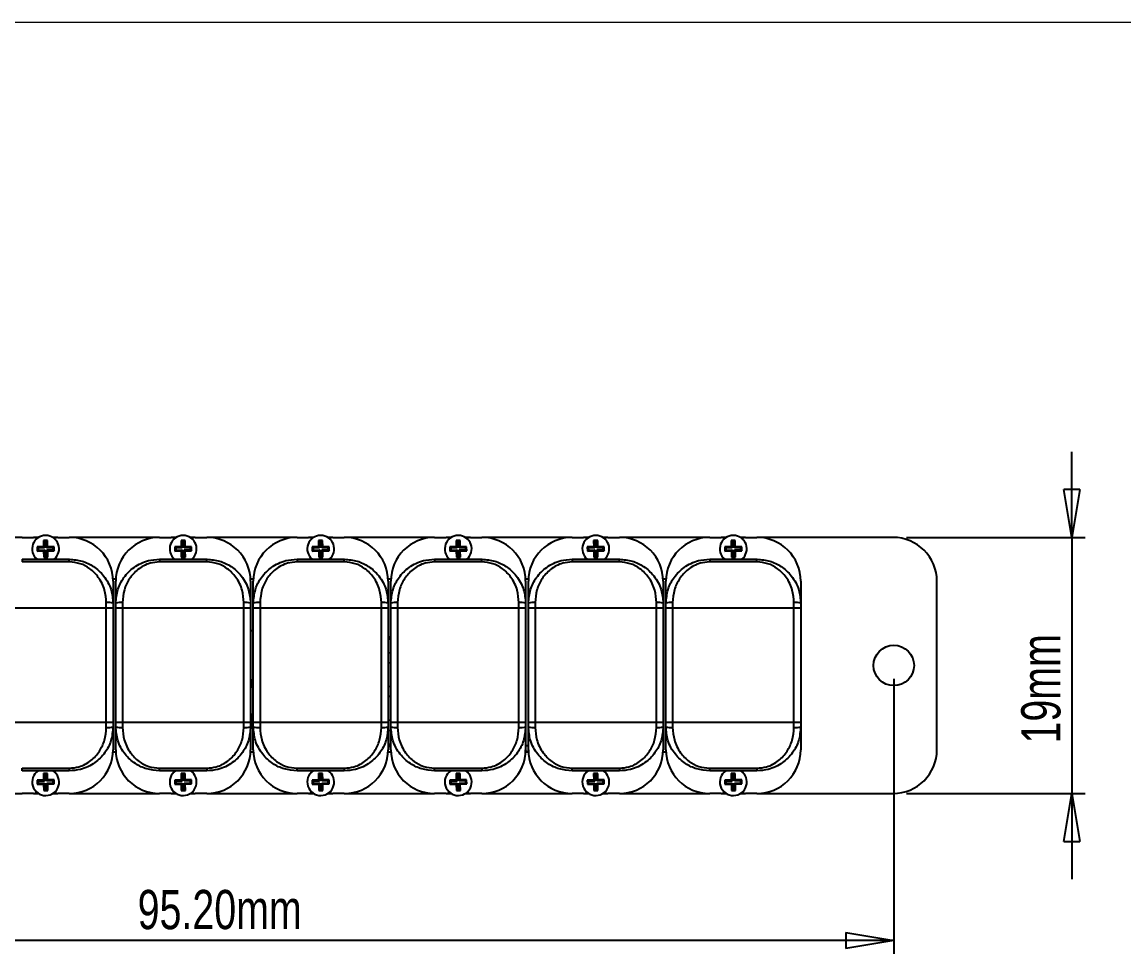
# Model space of a CAD drawing. Header units: millimetres. Extents: x 5 to 292, y 4 to 204.
# Drawn here: x 80.5 to 162.3, y 135.3 to 204.5 of the extents above; entities that cross this region are included whole.
import ezdxf

# ---------------------------------------------------------------- set-up
doc = ezdxf.new("R2010")
doc.units = ezdxf.units.MM
doc.layers.add('LAYER_1', color=179, linetype='Continuous')
doc.styles.add('SLDTEXTSTYLE0', font='TXT', dxfattribs={"width": 0.75})
doc.dimstyles.new('SLDDIMSTYLE0', dxfattribs={"dimtxt": 2.910417, "dimasz": 3.556, "dimexe": 0, "dimexo": 0.0625, "dimgap": 0.727604, "dimtad": 1, "dimrnd": 1e-09, "dimzin": 4, "dimdsep": 46, "dimtxsty": 'SLDTEXTSTYLE0', "dimblk1": 'CLOSED', "dimblk2": 'CLOSED', "dimsah": 1, "dimcen": 0.09, "dimadec": 0, "dimazin": 1, "dimtfac": 1, "dimtofl": 0, "dimtmove": 0, "dimatfit": 3, "dimldrblk": 'CLOSED', "dimfxl": 1, "dimfrac": 2, "dimtolj": 1, "dimtzin": 12, "dimarcsym": 0})
doc.dimstyles.new('SLDDIMSTYLE1', dxfattribs={"dimtxt": 2.910417, "dimasz": 3.556, "dimexe": 0, "dimexo": 0.0625, "dimgap": 0.727604, "dimtad": 1, "dimrnd": 1e-09, "dimzin": 12, "dimdsep": 46, "dimtxsty": 'SLDTEXTSTYLE0', "dimblk1": 'CLOSED', "dimblk2": 'CLOSED', "dimsah": 1, "dimcen": 0.09, "dimadec": 0, "dimazin": 3, "dimtfac": 1, "dimtmove": 0, "dimatfit": 0, "dimldrblk": 'CLOSED', "dimfxl": 1, "dimfrac": 2, "dimtolj": 1, "dimtzin": 12, "dimarcsym": 0})

# ---------------------------------------------------------------- blocks, each defined once
blk = doc.blocks.new('_CLOSED')
at = {"color": 0, "linetype": 'ByBlock', "lineweight": -2}
for p, q in [((-1, 0.166667), (0, 0)), ((-1, 0.166667), (-1, -0.166667)), ((0, 0), (-1, -0.166667)), ((0, 0), (-1, 0))]:
    blk.add_line(p, q, dxfattribs=at)
blk = doc.blocks.new('_D_6')
at = {"layer": 'LAYER_1'}
for p, q in [((158.399, 166.249), (158.399, 172.599)), ((146.149, 166.249), (159.399, 166.249)), ((158.399, 166.249), (158.399, 147.249)), ((146.149, 147.249), (159.399, 147.249)), ((158.399, 147.249), (158.399, 140.899))]:
    blk.add_line(p, q, dxfattribs=at)
at = {"layer": 'LAYER_1', "xscale": 3.556, "yscale": 3.556}
for p, rotation in [((158.399, 166.249, -119.572), 270), ((158.399, 147.249, -119.572), 90)]:
    blk.add_blockref('_CLOSED', p, dxfattribs=dict(at, rotation=rotation))
at = {"layer": 'LAYER_1', "insert": (154.648, 150.961), "char_height": 2.9104, "attachment_point": 1, "rotation": 90, "style": 'SLDTEXTSTYLE0'}
blk.add_mtext('19mm', dxfattribs=at)
blk = doc.blocks.new('_D_7')
at = {"layer": 'LAYER_1'}
for p, q in [((49.999, 155.749), (49.999, 135.345)), ((145.199, 155.749), (145.199, 135.345)), ((145.199, 136.345), (49.999, 136.345))]:
    blk.add_line(p, q, dxfattribs=at)
at = {"layer": 'LAYER_1', "xscale": 3.556, "yscale": 3.556, "rotation": 180}
blk.add_blockref('_CLOSED', (49.999, 136.345, -119.572), dxfattribs=at)
at = {"layer": 'LAYER_1', "xscale": 3.556, "yscale": 3.556}
blk.add_blockref('_CLOSED', (145.199, 136.345, -119.572), dxfattribs=at)
at = {"layer": 'LAYER_1', "insert": (89.124, 140.096), "char_height": 2.9104, "attachment_point": 1, "style": 'SLDTEXTSTYLE0'}
blk.add_mtext('95.20mm', dxfattribs=at)

msp = doc.modelspace()

# ---------------------------------------------------------------- linework, layer by layer
at = {"color": 7, "linetype": 'Continuous', "lineweight": 18}
msp.add_line((4.92, 204.48), (291.92, 204.48), dxfattribs=at)
at = {"color": 7, "linetype": 'Continuous', "lineweight": 25}
for p, q in [((80.549, 166.249), (73.849, 166.249)), ((80.549, 166.249), (81.399, 166.249)), ((81.699, 166.249), (81.399, 166.249)), ((81.699, 166.199), (81.699, 166.249)), ((81.773, 166.249), (81.699, 166.249)), ((82.439, 166.027), (82.139, 166.022)), ((82.213, 165.95), (82.139, 166.022)), ((82.139, 166.022), (82.147, 165.547)), ((82.367, 165.953), (82.213, 165.95)), ((82.213, 165.95), (82.221, 165.475)), ((82.367, 165.953), (82.439, 166.027)), ((82.375, 165.478), (82.367, 165.953)), ((82.447, 165.552), (82.439, 166.027)), ((82.899, 166.249), (82.826, 166.249)), ((82.899, 166.249), (82.899, 166.199)), ((83.199, 166.249), (82.899, 166.249)), ((83.199, 166.249), (84.049, 166.249)), ((90.749, 166.249), (84.049, 166.249)), ((90.749, 166.249), (91.599, 166.249)), ((91.899, 166.249), (91.599, 166.249)), ((91.899, 166.199), (91.899, 166.249)), ((91.973, 166.249), (91.899, 166.249)), ((92.639, 166.027), (92.339, 166.022)), ((92.413, 165.95), (92.339, 166.022)), ((92.339, 166.022), (92.347, 165.547)), ((92.567, 165.953), (92.413, 165.95)), ((92.413, 165.95), (92.421, 165.475)), ((92.567, 165.953), (92.639, 166.027)), ((92.575, 165.478), (92.567, 165.953)), ((92.647, 165.552), (92.639, 166.027)), ((93.099, 166.249), (93.026, 166.249)), ((93.399, 166.249), (93.099, 166.249)), ((93.099, 166.249), (93.099, 166.199)), ((93.399, 166.249), (94.249, 166.249)), ((100.949, 166.249), (94.249, 166.249)), ((100.949, 166.249), (101.799, 166.249)), ((102.099, 166.249), (101.799, 166.249)), ((102.099, 166.199), (102.099, 166.249)), ((102.173, 166.249), (102.099, 166.249)), ((102.839, 166.027), (102.539, 166.022)), ((102.539, 166.022), (102.547, 165.547)), ((102.613, 165.95), (102.539, 166.022)), ((102.767, 165.953), (102.613, 165.95)), ((102.613, 165.95), (102.621, 165.475)), ((102.767, 165.953), (102.839, 166.027)), ((102.775, 165.478), (102.767, 165.953)), ((102.847, 165.552), (102.839, 166.027)), ((103.299, 166.249), (103.226, 166.249)), ((103.299, 166.249), (103.299, 166.199)), ((103.599, 166.249), (103.299, 166.249)), ((103.599, 166.249), (104.449, 166.249)), ((111.149, 166.249), (104.449, 166.249)), ((111.149, 166.249), (111.999, 166.249)), ((112.299, 166.249), (111.999, 166.249)), ((112.299, 166.199), (112.299, 166.249)), ((112.373, 166.249), (112.299, 166.249)), ((113.039, 166.027), (112.739, 166.022)), ((112.813, 165.95), (112.739, 166.022)), ((112.739, 166.022), (112.747, 165.547)), ((112.967, 165.953), (112.813, 165.95)), ((112.813, 165.95), (112.821, 165.475)), ((112.967, 165.953), (113.039, 166.027)), ((112.975, 165.478), (112.967, 165.953)), ((113.047, 165.552), (113.039, 166.027)), ((113.499, 166.249), (113.426, 166.249)), ((113.499, 166.249), (113.499, 166.199)), ((113.799, 166.249), (113.499, 166.249)), ((113.799, 166.249), (114.649, 166.249)), ((121.349, 166.249), (114.649, 166.249)), ((121.349, 166.249), (122.199, 166.249)), ((122.499, 166.249), (122.199, 166.249)), ((122.499, 166.199), (122.499, 166.249)), ((122.573, 166.249), (122.499, 166.249)), ((123.239, 166.027), (122.939, 166.022)), ((123.013, 165.95), (122.939, 166.022)), ((122.939, 166.022), (122.947, 165.547)), ((123.167, 165.953), (123.013, 165.95)), ((123.013, 165.95), (123.021, 165.475)), ((123.167, 165.953), (123.239, 166.027)), ((123.175, 165.478), (123.167, 165.953)), ((123.247, 165.552), (123.239, 166.027)), ((123.699, 166.249), (123.626, 166.249)), ((123.699, 166.249), (123.699, 166.199)), ((123.999, 166.249), (123.699, 166.249)), ((123.999, 166.249), (124.849, 166.249)), ((131.549, 166.249), (124.849, 166.249)), ((131.549, 166.249), (132.399, 166.249)), ((132.699, 166.249), (132.399, 166.249)), ((132.699, 166.199), (132.699, 166.249)), ((132.773, 166.249), (132.699, 166.249)), ((133.439, 166.027), (133.139, 166.022)), ((133.139, 166.022), (133.147, 165.547)), ((133.213, 165.95), (133.139, 166.022)), ((133.367, 165.953), (133.213, 165.95)), ((133.213, 165.95), (133.221, 165.475)), ((133.367, 165.953), (133.439, 166.027)), ((133.375, 165.478), (133.367, 165.953)), ((133.447, 165.552), (133.439, 166.027)), ((133.899, 166.249), (133.826, 166.249)), ((134.199, 166.249), (133.899, 166.249)), ((133.899, 166.249), (133.899, 166.199)), ((134.199, 166.249), (135.049, 166.249)), ((145.149, 166.249), (135.049, 166.249)), ((82.147, 165.547), (81.672, 165.538)), ((81.746, 165.467), (81.672, 165.538)), ((81.672, 165.538), (81.677, 165.238)), ((81.708, 165.27), (81.677, 165.238)), ((81.677, 165.238), (82.152, 165.247)), ((81.699, 165.399), (81.712, 165.275)), ((81.749, 165.312), (81.712, 165.275)), ((82.221, 165.475), (81.746, 165.467)), ((81.746, 165.467), (81.749, 165.312)), ((81.749, 165.312), (82.224, 165.321)), ((82.221, 165.475), (82.147, 165.547)), ((82.224, 165.321), (82.152, 165.247)), ((82.152, 165.247), (82.16, 164.772)), ((82.224, 165.321), (82.232, 164.846)), ((82.375, 165.478), (82.447, 165.552)), ((82.85, 165.486), (82.375, 165.478)), ((82.378, 165.323), (82.853, 165.332)), ((82.386, 164.848), (82.378, 165.323)), ((82.378, 165.323), (82.452, 165.252)), ((82.922, 165.56), (82.447, 165.552)), ((82.452, 165.252), (82.927, 165.26)), ((82.46, 164.777), (82.452, 165.252)), ((82.85, 165.486), (82.922, 165.56)), ((82.853, 165.332), (82.85, 165.486)), ((82.853, 165.332), (82.89, 165.295)), ((82.89, 165.295), (82.899, 165.399)), ((82.895, 165.291), (82.927, 165.26)), ((82.927, 165.26), (82.922, 165.56)), ((92.347, 165.547), (91.872, 165.538)), ((91.946, 165.467), (91.872, 165.538)), ((91.872, 165.538), (91.877, 165.238)), ((91.908, 165.27), (91.877, 165.238)), ((91.877, 165.238), (92.352, 165.247)), ((91.899, 165.399), (91.912, 165.275)), ((91.949, 165.312), (91.912, 165.275)), ((92.421, 165.475), (91.946, 165.467)), ((91.946, 165.467), (91.949, 165.312)), ((91.949, 165.312), (92.424, 165.321)), ((92.421, 165.475), (92.347, 165.547)), ((92.424, 165.321), (92.352, 165.247)), ((92.352, 165.247), (92.36, 164.772)), ((92.424, 165.321), (92.432, 164.846)), ((92.575, 165.478), (92.647, 165.552)), ((93.05, 165.486), (92.575, 165.478)), ((92.578, 165.323), (93.053, 165.332)), ((92.586, 164.848), (92.578, 165.323)), ((92.578, 165.323), (92.652, 165.252)), ((93.122, 165.56), (92.647, 165.552)), ((92.652, 165.252), (93.127, 165.26)), ((92.66, 164.777), (92.652, 165.252)), ((93.05, 165.486), (93.122, 165.56)), ((93.053, 165.332), (93.05, 165.486)), ((93.053, 165.332), (93.09, 165.295)), ((93.09, 165.295), (93.099, 165.399)), ((93.095, 165.291), (93.127, 165.26)), ((93.127, 165.26), (93.122, 165.56)), ((102.547, 165.547), (102.072, 165.538)), ((102.072, 165.538), (102.077, 165.238)), ((102.146, 165.467), (102.072, 165.538)), ((102.108, 165.27), (102.077, 165.238)), ((102.077, 165.238), (102.552, 165.247)), ((102.099, 165.399), (102.112, 165.275)), ((102.149, 165.312), (102.112, 165.275)), ((102.621, 165.475), (102.146, 165.467)), ((102.146, 165.467), (102.149, 165.312)), ((102.149, 165.312), (102.624, 165.321)), ((102.621, 165.475), (102.547, 165.547)), ((102.624, 165.321), (102.552, 165.247)), ((102.552, 165.247), (102.56, 164.772)), ((102.624, 165.321), (102.632, 164.846)), ((102.775, 165.478), (102.847, 165.552)), ((103.25, 165.486), (102.775, 165.478)), ((102.778, 165.323), (103.253, 165.332)), ((102.786, 164.848), (102.778, 165.323)), ((102.778, 165.323), (102.852, 165.252)), ((103.322, 165.56), (102.847, 165.552)), ((102.852, 165.252), (103.327, 165.26)), ((102.86, 164.777), (102.852, 165.252)), ((103.25, 165.486), (103.322, 165.56)), ((103.253, 165.332), (103.25, 165.486)), ((103.253, 165.332), (103.29, 165.295)), ((103.29, 165.295), (103.299, 165.399)), ((103.295, 165.291), (103.327, 165.26)), ((103.327, 165.26), (103.322, 165.56)), ((112.747, 165.547), (112.272, 165.538)), ((112.272, 165.538), (112.277, 165.238)), ((112.346, 165.467), (112.272, 165.538)), ((112.308, 165.27), (112.277, 165.238)), ((112.277, 165.238), (112.752, 165.247)), ((112.299, 165.399), (112.312, 165.275)), ((112.349, 165.312), (112.312, 165.275)), ((112.821, 165.475), (112.346, 165.467)), ((112.346, 165.467), (112.349, 165.312)), ((112.349, 165.312), (112.824, 165.321)), ((112.821, 165.475), (112.747, 165.547)), ((112.824, 165.321), (112.752, 165.247)), ((112.752, 165.247), (112.76, 164.772)), ((112.824, 165.321), (112.832, 164.846)), ((112.975, 165.478), (113.047, 165.552)), ((113.45, 165.486), (112.975, 165.478)), ((112.978, 165.323), (113.453, 165.332)), ((112.978, 165.323), (113.052, 165.252)), ((112.986, 164.848), (112.978, 165.323)), ((113.522, 165.56), (113.047, 165.552)), ((113.052, 165.252), (113.527, 165.26)), ((113.06, 164.777), (113.052, 165.252)), ((113.45, 165.486), (113.522, 165.56)), ((113.453, 165.332), (113.45, 165.486)), ((113.453, 165.332), (113.49, 165.295)), ((113.49, 165.295), (113.499, 165.399)), ((113.495, 165.291), (113.527, 165.26)), ((113.527, 165.26), (113.522, 165.56)), ((122.947, 165.547), (122.472, 165.538)), ((122.546, 165.467), (122.472, 165.538)), ((122.472, 165.538), (122.477, 165.238)), ((122.508, 165.27), (122.477, 165.238)), ((122.477, 165.238), (122.952, 165.247)), ((122.499, 165.399), (122.512, 165.275)), ((122.549, 165.312), (122.512, 165.275)), ((123.021, 165.475), (122.546, 165.467)), ((122.546, 165.467), (122.549, 165.312)), ((122.549, 165.312), (123.024, 165.321)), ((123.021, 165.475), (122.947, 165.547)), ((123.024, 165.321), (122.952, 165.247)), ((122.952, 165.247), (122.96, 164.772)), ((123.024, 165.321), (123.032, 164.846)), ((123.175, 165.478), (123.247, 165.552)), ((123.65, 165.486), (123.175, 165.478)), ((123.178, 165.323), (123.653, 165.332)), ((123.186, 164.848), (123.178, 165.323)), ((123.178, 165.323), (123.252, 165.252)), ((123.722, 165.56), (123.247, 165.552)), ((123.252, 165.252), (123.727, 165.26)), ((123.26, 164.777), (123.252, 165.252)), ((123.65, 165.486), (123.722, 165.56)), ((123.653, 165.332), (123.65, 165.486)), ((123.653, 165.332), (123.69, 165.295)), ((123.69, 165.295), (123.699, 165.399)), ((123.695, 165.291), (123.727, 165.26)), ((123.727, 165.26), (123.722, 165.56)), ((133.147, 165.547), (132.672, 165.538)), ((132.746, 165.467), (132.672, 165.538)), ((132.672, 165.538), (132.677, 165.238)), ((132.708, 165.27), (132.677, 165.238)), ((132.677, 165.238), (133.152, 165.247)), ((132.699, 165.399), (132.712, 165.275)), ((132.749, 165.312), (132.712, 165.275)), ((133.221, 165.475), (132.746, 165.467)), ((132.746, 165.467), (132.749, 165.312)), ((132.749, 165.312), (133.224, 165.321)), ((133.221, 165.475), (133.147, 165.547)), ((133.224, 165.321), (133.152, 165.247)), ((133.152, 165.247), (133.16, 164.772)), ((133.224, 165.321), (133.232, 164.846)), ((133.375, 165.478), (133.447, 165.552)), ((133.85, 165.486), (133.375, 165.478)), ((133.378, 165.323), (133.853, 165.332)), ((133.378, 165.323), (133.452, 165.252)), ((133.386, 164.848), (133.378, 165.323)), ((133.922, 165.56), (133.447, 165.552)), ((133.452, 165.252), (133.927, 165.26)), ((133.46, 164.777), (133.452, 165.252)), ((133.85, 165.486), (133.922, 165.56)), ((133.853, 165.332), (133.85, 165.486)), ((133.853, 165.332), (133.89, 165.295)), ((133.89, 165.295), (133.899, 165.399)), ((133.895, 165.291), (133.927, 165.26)), ((133.927, 165.26), (133.922, 165.56)), ((80.549, 164.63), (80.549, 164.43)), ((80.549, 164.63), (84.049, 164.63)), ((84.049, 164.43), (80.549, 164.43)), ((82.191, 164.803), (82.16, 164.772)), ((82.16, 164.772), (82.46, 164.777)), ((82.232, 164.846), (82.196, 164.808)), ((82.232, 164.846), (82.386, 164.848)), ((82.386, 164.848), (82.424, 164.812)), ((82.428, 164.808), (82.46, 164.777)), ((84.049, 164.43), (84.049, 164.63)), ((90.749, 164.63), (90.749, 164.43)), ((90.749, 164.63), (94.249, 164.63)), ((94.249, 164.43), (90.749, 164.43)), ((92.391, 164.803), (92.36, 164.772)), ((92.36, 164.772), (92.66, 164.777)), ((92.432, 164.846), (92.396, 164.808)), ((92.432, 164.846), (92.586, 164.848)), ((92.586, 164.848), (92.624, 164.812)), ((92.628, 164.808), (92.66, 164.777)), ((94.249, 164.43), (94.249, 164.63)), ((100.949, 164.63), (100.949, 164.43)), ((100.949, 164.63), (104.449, 164.63)), ((104.449, 164.43), (100.949, 164.43)), ((102.591, 164.803), (102.56, 164.772)), ((102.56, 164.772), (102.86, 164.777)), ((102.632, 164.846), (102.596, 164.808)), ((102.632, 164.846), (102.786, 164.848)), ((102.786, 164.848), (102.824, 164.812)), ((102.828, 164.808), (102.86, 164.777)), ((104.449, 164.43), (104.449, 164.63)), ((111.149, 164.63), (111.149, 164.43)), ((111.149, 164.63), (114.649, 164.63)), ((114.649, 164.43), (111.149, 164.43)), ((112.791, 164.803), (112.76, 164.772)), ((112.76, 164.772), (113.06, 164.777)), ((112.832, 164.846), (112.796, 164.808)), ((112.832, 164.846), (112.986, 164.848)), ((112.986, 164.848), (113.024, 164.812)), ((113.028, 164.808), (113.06, 164.777)), ((114.649, 164.43), (114.649, 164.63)), ((121.349, 164.63), (121.349, 164.43)), ((121.349, 164.63), (124.849, 164.63)), ((124.849, 164.43), (121.349, 164.43)), ((122.991, 164.803), (122.96, 164.772)), ((122.96, 164.772), (123.26, 164.777)), ((123.032, 164.846), (122.996, 164.808)), ((123.032, 164.846), (123.186, 164.848)), ((123.186, 164.848), (123.224, 164.812)), ((123.228, 164.808), (123.26, 164.777)), ((124.849, 164.43), (124.849, 164.63)), ((131.549, 164.63), (131.549, 164.43)), ((131.549, 164.63), (135.049, 164.63)), ((135.049, 164.43), (131.549, 164.43)), ((133.191, 164.803), (133.16, 164.772)), ((133.16, 164.772), (133.46, 164.777)), ((133.232, 164.846), (133.196, 164.808)), ((133.232, 164.846), (133.386, 164.848)), ((133.386, 164.848), (133.424, 164.812)), ((133.428, 164.808), (133.46, 164.777)), ((135.049, 164.43), (135.049, 164.63)), ((87.503, 163.149), (87.296, 163.149)), ((87.299, 162.999), (87.299, 161.38)), ((87.499, 161.38), (87.499, 162.999)), ((97.703, 163.149), (97.496, 163.149)), ((97.499, 162.999), (97.499, 161.38)), ((97.699, 161.38), (97.699, 162.999)), ((107.903, 163.149), (107.696, 163.149)), ((107.699, 162.999), (107.699, 161.38)), ((107.899, 161.38), (107.899, 162.999)), ((118.103, 163.149), (117.896, 163.149)), ((117.899, 162.999), (117.899, 161.38)), ((118.099, 161.38), (118.099, 162.999)), ((128.303, 163.149), (128.096, 163.149)), ((128.099, 162.999), (128.099, 161.38)), ((128.299, 161.38), (128.299, 162.999)), ((138.299, 162.999), (138.299, 161.38)), ((148.399, 150.499), (148.399, 162.999)), ((77.799, 161.03), (86.799, 161.03)), ((86.799, 161.03), (86.799, 161.413)), ((86.799, 161.03), (87.299, 161.03)), ((86.799, 152.53), (86.799, 161.03)), ((87.299, 161.38), (87.299, 161.03)), ((87.299, 161.03), (87.299, 152.53)), ((87.499, 161.03), (87.499, 161.38)), ((87.499, 161.03), (87.999, 161.03)), ((87.499, 152.53), (87.499, 161.03)), ((87.999, 161.413), (87.999, 161.03)), ((87.999, 161.03), (96.999, 161.03)), ((87.999, 161.03), (87.999, 152.53)), ((96.999, 161.03), (96.999, 161.413)), ((96.999, 161.03), (97.499, 161.03)), ((96.999, 152.53), (96.999, 161.03)), ((97.499, 161.38), (97.499, 161.03)), ((97.499, 161.03), (97.499, 152.53)), ((97.699, 161.03), (97.699, 161.38)), ((97.699, 161.03), (98.199, 161.03)), ((97.699, 152.53), (97.699, 161.03)), ((98.199, 161.413), (98.199, 161.03)), ((98.199, 161.03), (107.199, 161.03)), ((98.199, 161.03), (98.199, 152.53)), ((107.199, 161.03), (107.199, 161.413)), ((107.199, 161.03), (107.699, 161.03)), ((107.199, 152.53), (107.199, 161.03)), ((107.699, 161.38), (107.699, 161.03)), ((107.699, 161.03), (107.699, 152.53)), ((107.899, 161.03), (107.899, 161.38)), ((107.899, 161.03), (108.399, 161.03)), ((107.899, 152.53), (107.899, 161.03)), ((108.399, 161.413), (108.399, 161.03)), ((108.399, 161.03), (117.399, 161.03)), ((108.399, 161.03), (108.399, 152.53)), ((117.399, 161.03), (117.399, 161.413)), ((117.399, 161.03), (117.899, 161.03)), ((117.399, 152.53), (117.399, 161.03)), ((117.899, 161.38), (117.899, 161.03)), ((117.899, 161.03), (117.899, 152.53)), ((118.099, 161.03), (118.099, 161.38)), ((118.099, 161.03), (118.599, 161.03)), ((118.099, 152.53), (118.099, 161.03)), ((118.599, 161.413), (118.599, 161.03)), ((118.599, 161.03), (127.599, 161.03)), ((118.599, 161.03), (118.599, 152.53)), ((127.599, 161.03), (127.599, 161.413)), ((127.599, 161.03), (128.099, 161.03)), ((127.599, 152.53), (127.599, 161.03)), ((128.099, 161.38), (128.099, 161.03)), ((128.099, 161.03), (128.099, 152.53)), ((128.299, 161.03), (128.299, 161.38)), ((128.299, 161.03), (128.799, 161.03)), ((128.299, 152.53), (128.299, 161.03)), ((128.799, 161.413), (128.799, 161.03)), ((128.799, 161.03), (137.799, 161.03)), ((128.799, 161.03), (128.799, 152.53)), ((137.799, 161.03), (137.799, 161.413)), ((137.799, 161.03), (138.299, 161.03)), ((137.799, 152.53), (137.799, 161.03)), ((138.299, 161.38), (138.299, 161.03)), ((138.299, 161.03), (138.299, 152.53)), ((97.699, 159.309), (97.499, 159.309)), ((97.667, 155.651), (97.499, 155.651)), ((97.699, 155.651), (97.499, 155.651)), ((97.667, 155.556), (97.499, 155.556)), ((97.617, 155.656), (97.617, 155.651)), ((97.617, 155.656), (97.699, 155.656)), ((97.667, 155.153), (97.667, 155.651)), ((97.699, 155.556), (97.667, 155.556)), ((97.499, 155.153), (97.667, 155.153)), ((97.499, 155.152), (97.667, 155.152)), ((97.499, 155.151), (97.699, 155.151)), ((97.617, 155.146), (97.617, 155.151)), ((97.699, 155.146), (97.617, 155.146)), ((97.667, 155.246), (97.699, 155.246)), ((97.667, 155.152), (97.667, 155.153)), ((97.595, 153.113), (97.499, 153.113)), ((97.595, 152.963), (97.499, 152.963)), ((97.588, 152.913), (97.499, 152.913)), ((97.59, 152.314), (97.588, 152.913)), ((97.589, 152.913), (97.588, 152.913)), ((97.589, 152.533), (97.589, 152.913)), ((97.59, 152.263), (97.59, 152.963)), ((97.595, 152.863), (97.59, 152.863)), ((97.595, 153.113), (97.595, 152.963)), ((97.595, 152.963), (97.595, 152.863)), ((77.799, 152.53), (86.799, 152.53)), ((86.799, 152.53), (87.299, 152.53)), ((86.799, 152.146), (86.799, 152.53)), ((87.299, 152.53), (87.299, 152.18)), ((87.299, 152.18), (87.299, 150.499)), ((87.499, 152.53), (87.999, 152.53)), ((87.499, 152.18), (87.499, 152.53)), ((87.499, 150.499), (87.499, 152.18)), ((87.999, 152.53), (96.999, 152.53)), ((87.999, 152.53), (87.999, 152.146)), ((96.999, 152.53), (97.499, 152.53)), ((96.999, 152.146), (96.999, 152.53)), ((97.499, 152.53), (97.499, 152.18)), ((97.499, 152.314), (97.59, 152.314)), ((97.499, 152.313), (97.589, 152.313)), ((97.595, 152.263), (97.499, 152.263)), ((97.499, 152.18), (97.499, 150.499)), ((97.499, 152.113), (97.595, 152.113)), ((97.589, 152.313), (97.589, 152.314)), ((97.595, 152.363), (97.59, 152.363)), ((97.595, 152.363), (97.595, 152.263)), ((97.595, 152.113), (97.595, 152.263)), ((97.699, 152.53), (98.199, 152.53)), ((97.699, 152.18), (97.699, 152.53)), ((97.699, 150.499), (97.699, 152.18)), ((98.199, 152.53), (107.199, 152.53)), ((98.199, 152.53), (98.199, 152.146)), ((107.199, 152.53), (107.699, 152.53)), ((107.199, 152.146), (107.199, 152.53)), ((107.699, 152.53), (107.699, 152.18)), ((107.699, 152.18), (107.699, 150.499)), ((107.899, 152.53), (108.399, 152.53)), ((107.899, 152.18), (107.899, 152.53)), ((107.899, 150.499), (107.899, 152.18)), ((108.399, 152.53), (117.399, 152.53)), ((108.399, 152.53), (108.399, 152.146)), ((117.399, 152.53), (117.899, 152.53)), ((117.399, 152.146), (117.399, 152.53)), ((117.899, 152.53), (117.899, 152.18)), ((117.899, 152.18), (117.899, 150.499)), ((118.099, 152.53), (118.599, 152.53)), ((118.099, 152.18), (118.099, 152.53)), ((118.099, 150.499), (118.099, 152.18)), ((118.599, 152.53), (127.599, 152.53)), ((118.599, 152.53), (118.599, 152.146)), ((127.599, 152.53), (128.099, 152.53)), ((127.599, 152.146), (127.599, 152.53)), ((128.099, 152.53), (128.099, 152.18)), ((128.099, 152.18), (128.099, 150.499)), ((128.299, 152.53), (128.799, 152.53)), ((128.299, 152.18), (128.299, 152.53)), ((128.299, 150.499), (128.299, 152.18)), ((128.799, 152.53), (137.799, 152.53)), ((128.799, 152.53), (128.799, 152.146)), ((137.799, 152.53), (138.299, 152.53)), ((137.799, 152.146), (137.799, 152.53)), ((138.299, 152.53), (138.299, 152.18)), ((138.299, 152.18), (138.299, 150.499)), ((87.296, 150.349), (87.503, 150.349)), ((97.496, 150.349), (97.703, 150.349)), ((107.696, 150.349), (107.903, 150.349)), ((117.896, 150.349), (118.103, 150.349)), ((128.096, 150.349), (128.303, 150.349)), ((80.549, 148.93), (80.549, 149.13)), ((80.549, 149.13), (84.049, 149.13)), ((84.049, 148.93), (80.549, 148.93)), ((84.049, 149.13), (84.049, 148.93)), ((90.749, 149.13), (94.249, 149.13)), ((90.749, 148.93), (90.749, 149.13)), ((94.249, 148.93), (90.749, 148.93)), ((94.249, 149.13), (94.249, 148.93)), ((100.949, 148.93), (100.949, 149.13)), ((100.949, 149.13), (104.449, 149.13)), ((104.449, 148.93), (100.949, 148.93)), ((104.449, 149.13), (104.449, 148.93)), ((111.149, 148.93), (111.149, 149.13)), ((111.149, 149.13), (114.649, 149.13)), ((114.649, 148.93), (111.149, 148.93)), ((114.649, 149.13), (114.649, 148.93)), ((121.349, 149.13), (124.849, 149.13)), ((121.349, 148.93), (121.349, 149.13)), ((124.849, 148.93), (121.349, 148.93)), ((124.849, 149.13), (124.849, 148.93)), ((131.549, 148.93), (131.549, 149.13)), ((131.549, 149.13), (135.049, 149.13)), ((135.049, 148.93), (131.549, 148.93)), ((135.049, 149.13), (135.049, 148.93)), ((82.147, 148.247), (81.672, 148.238)), ((81.704, 148.208), (81.672, 148.238)), ((81.672, 148.238), (81.677, 147.938)), ((81.749, 148.012), (81.677, 147.938)), ((81.677, 147.938), (82.152, 147.947)), ((81.708, 148.203), (81.699, 148.099)), ((81.746, 148.167), (81.708, 148.203)), ((82.221, 148.175), (81.746, 148.167)), ((81.746, 148.167), (81.749, 148.012)), ((81.749, 148.012), (82.224, 148.021)), ((82.439, 148.727), (82.139, 148.722)), ((82.17, 148.691), (82.139, 148.722)), ((82.139, 148.722), (82.147, 148.247)), ((82.221, 148.175), (82.147, 148.247)), ((82.224, 148.021), (82.152, 147.947)), ((82.152, 147.947), (82.16, 147.472)), ((82.213, 148.65), (82.175, 148.686)), ((82.367, 148.653), (82.213, 148.65)), ((82.213, 148.65), (82.221, 148.175)), ((82.224, 148.021), (82.232, 147.546)), ((82.367, 148.653), (82.403, 148.69)), ((82.375, 148.178), (82.367, 148.653)), ((82.375, 148.178), (82.447, 148.252)), ((82.85, 148.186), (82.375, 148.178)), ((82.378, 148.023), (82.853, 148.032)), ((82.378, 148.023), (82.452, 147.952)), ((82.386, 147.548), (82.378, 148.023)), ((82.408, 148.695), (82.439, 148.727)), ((82.447, 148.252), (82.439, 148.727)), ((82.922, 148.26), (82.447, 148.252)), ((82.452, 147.952), (82.927, 147.96)), ((82.46, 147.477), (82.452, 147.952)), ((82.85, 148.186), (82.886, 148.223)), ((82.853, 148.032), (82.85, 148.186)), ((82.853, 148.032), (82.927, 147.96)), ((82.899, 148.099), (82.886, 148.223)), ((82.891, 148.228), (82.922, 148.26)), ((82.927, 147.96), (82.922, 148.26)), ((92.347, 148.247), (91.872, 148.238)), ((91.904, 148.208), (91.872, 148.238)), ((91.872, 148.238), (91.877, 147.938)), ((91.949, 148.012), (91.877, 147.938)), ((91.877, 147.938), (92.352, 147.947)), ((91.908, 148.203), (91.899, 148.099)), ((91.946, 148.167), (91.908, 148.203)), ((92.421, 148.175), (91.946, 148.167)), ((91.946, 148.167), (91.949, 148.012)), ((91.949, 148.012), (92.424, 148.021)), ((92.639, 148.727), (92.339, 148.722)), ((92.339, 148.722), (92.347, 148.247)), ((92.37, 148.691), (92.339, 148.722)), ((92.421, 148.175), (92.347, 148.247)), ((92.424, 148.021), (92.352, 147.947)), ((92.352, 147.947), (92.36, 147.472)), ((92.413, 148.65), (92.375, 148.686)), ((92.567, 148.653), (92.413, 148.65)), ((92.413, 148.65), (92.421, 148.175)), ((92.424, 148.021), (92.432, 147.546)), ((92.567, 148.653), (92.603, 148.69)), ((92.575, 148.178), (92.567, 148.653)), ((92.575, 148.178), (92.647, 148.252)), ((93.05, 148.186), (92.575, 148.178)), ((92.578, 148.023), (93.053, 148.032)), ((92.578, 148.023), (92.652, 147.952)), ((92.586, 147.548), (92.578, 148.023)), ((92.608, 148.695), (92.639, 148.727)), ((92.647, 148.252), (92.639, 148.727)), ((93.122, 148.26), (92.647, 148.252)), ((92.652, 147.952), (93.127, 147.96)), ((92.66, 147.477), (92.652, 147.952)), ((93.05, 148.186), (93.086, 148.223)), ((93.053, 148.032), (93.05, 148.186)), ((93.053, 148.032), (93.127, 147.96)), ((93.099, 148.099), (93.086, 148.223)), ((93.091, 148.228), (93.122, 148.26)), ((93.127, 147.96), (93.122, 148.26)), ((102.547, 148.247), (102.072, 148.238)), ((102.072, 148.238), (102.077, 147.938)), ((102.104, 148.208), (102.072, 148.238)), ((102.149, 148.012), (102.077, 147.938)), ((102.077, 147.938), (102.552, 147.947)), ((102.108, 148.203), (102.099, 148.099)), ((102.146, 148.167), (102.108, 148.203)), ((102.621, 148.175), (102.146, 148.167)), ((102.146, 148.167), (102.149, 148.012)), ((102.149, 148.012), (102.624, 148.021)), ((102.839, 148.727), (102.539, 148.722)), ((102.57, 148.691), (102.539, 148.722)), ((102.539, 148.722), (102.547, 148.247)), ((102.621, 148.175), (102.547, 148.247)), ((102.624, 148.021), (102.552, 147.947)), ((102.552, 147.947), (102.56, 147.472)), ((102.613, 148.65), (102.575, 148.686)), ((102.767, 148.653), (102.613, 148.65)), ((102.613, 148.65), (102.621, 148.175)), ((102.624, 148.021), (102.632, 147.546)), ((102.767, 148.653), (102.803, 148.69)), ((102.775, 148.178), (102.767, 148.653)), ((102.775, 148.178), (102.847, 148.252)), ((103.25, 148.186), (102.775, 148.178)), ((102.778, 148.023), (103.253, 148.032)), ((102.786, 147.548), (102.778, 148.023)), ((102.778, 148.023), (102.852, 147.952)), ((102.808, 148.695), (102.839, 148.727)), ((102.847, 148.252), (102.839, 148.727)), ((103.322, 148.26), (102.847, 148.252)), ((102.852, 147.952), (103.327, 147.96)), ((102.86, 147.477), (102.852, 147.952)), ((103.25, 148.186), (103.286, 148.223)), ((103.253, 148.032), (103.25, 148.186)), ((103.253, 148.032), (103.327, 147.96)), ((103.299, 148.099), (103.286, 148.223)), ((103.291, 148.228), (103.322, 148.26)), ((103.327, 147.96), (103.322, 148.26)), ((112.747, 148.247), (112.272, 148.238)), ((112.304, 148.208), (112.272, 148.238)), ((112.272, 148.238), (112.277, 147.938)), ((112.349, 148.012), (112.277, 147.938)), ((112.277, 147.938), (112.752, 147.947)), ((112.308, 148.203), (112.299, 148.099)), ((112.346, 148.167), (112.308, 148.203)), ((112.821, 148.175), (112.346, 148.167)), ((112.346, 148.167), (112.349, 148.012)), ((112.349, 148.012), (112.824, 148.021)), ((113.039, 148.727), (112.739, 148.722)), ((112.77, 148.691), (112.739, 148.722)), ((112.739, 148.722), (112.747, 148.247)), ((112.821, 148.175), (112.747, 148.247)), ((112.824, 148.021), (112.752, 147.947)), ((112.752, 147.947), (112.76, 147.472)), ((112.813, 148.65), (112.775, 148.686)), ((112.967, 148.653), (112.813, 148.65)), ((112.813, 148.65), (112.821, 148.175)), ((112.824, 148.021), (112.832, 147.546)), ((112.967, 148.653), (113.003, 148.69)), ((112.975, 148.178), (112.967, 148.653)), ((112.975, 148.178), (113.047, 148.252)), ((113.45, 148.186), (112.975, 148.178)), ((112.978, 148.023), (113.453, 148.032)), ((112.978, 148.023), (113.052, 147.952)), ((112.986, 147.548), (112.978, 148.023)), ((113.008, 148.695), (113.039, 148.727)), ((113.047, 148.252), (113.039, 148.727)), ((113.522, 148.26), (113.047, 148.252)), ((113.052, 147.952), (113.527, 147.96)), ((113.06, 147.477), (113.052, 147.952)), ((113.45, 148.186), (113.486, 148.223)), ((113.453, 148.032), (113.45, 148.186)), ((113.453, 148.032), (113.527, 147.96)), ((113.499, 148.099), (113.486, 148.223)), ((113.491, 148.228), (113.522, 148.26)), ((113.527, 147.96), (113.522, 148.26)), ((122.947, 148.247), (122.472, 148.238)), ((122.504, 148.208), (122.472, 148.238)), ((122.472, 148.238), (122.477, 147.938)), ((122.549, 148.012), (122.477, 147.938)), ((122.477, 147.938), (122.952, 147.947)), ((122.508, 148.203), (122.499, 148.099)), ((122.546, 148.167), (122.508, 148.203)), ((123.021, 148.175), (122.546, 148.167)), ((122.546, 148.167), (122.549, 148.012)), ((122.549, 148.012), (123.024, 148.021)), ((123.239, 148.727), (122.939, 148.722)), ((122.97, 148.691), (122.939, 148.722)), ((122.939, 148.722), (122.947, 148.247)), ((123.021, 148.175), (122.947, 148.247)), ((123.024, 148.021), (122.952, 147.947)), ((122.952, 147.947), (122.96, 147.472)), ((123.013, 148.65), (122.975, 148.686)), ((123.167, 148.653), (123.013, 148.65)), ((123.013, 148.65), (123.021, 148.175)), ((123.024, 148.021), (123.032, 147.546)), ((123.167, 148.653), (123.203, 148.69)), ((123.175, 148.178), (123.167, 148.653)), ((123.175, 148.178), (123.247, 148.252)), ((123.65, 148.186), (123.175, 148.178)), ((123.178, 148.023), (123.653, 148.032)), ((123.178, 148.023), (123.252, 147.952)), ((123.186, 147.548), (123.178, 148.023)), ((123.208, 148.695), (123.239, 148.727)), ((123.247, 148.252), (123.239, 148.727)), ((123.722, 148.26), (123.247, 148.252)), ((123.252, 147.952), (123.727, 147.96)), ((123.26, 147.477), (123.252, 147.952)), ((123.65, 148.186), (123.686, 148.223)), ((123.653, 148.032), (123.65, 148.186)), ((123.653, 148.032), (123.727, 147.96)), ((123.699, 148.099), (123.686, 148.223)), ((123.691, 148.228), (123.722, 148.26)), ((123.727, 147.96), (123.722, 148.26)), ((133.147, 148.247), (132.672, 148.238)), ((132.672, 148.238), (132.677, 147.938)), ((132.704, 148.208), (132.672, 148.238)), ((132.749, 148.012), (132.677, 147.938)), ((132.677, 147.938), (133.152, 147.947)), ((132.708, 148.203), (132.699, 148.099)), ((132.746, 148.167), (132.708, 148.203)), ((133.221, 148.175), (132.746, 148.167)), ((132.746, 148.167), (132.749, 148.012)), ((132.749, 148.012), (133.224, 148.021)), ((133.439, 148.727), (133.139, 148.722)), ((133.17, 148.691), (133.139, 148.722)), ((133.139, 148.722), (133.147, 148.247)), ((133.221, 148.175), (133.147, 148.247)), ((133.224, 148.021), (133.152, 147.947)), ((133.152, 147.947), (133.16, 147.472)), ((133.213, 148.65), (133.175, 148.686)), ((133.367, 148.653), (133.213, 148.65)), ((133.213, 148.65), (133.221, 148.175)), ((133.224, 148.021), (133.232, 147.546)), ((133.367, 148.653), (133.403, 148.69)), ((133.375, 148.178), (133.367, 148.653)), ((133.375, 148.178), (133.447, 148.252)), ((133.85, 148.186), (133.375, 148.178)), ((133.378, 148.023), (133.853, 148.032)), ((133.386, 147.548), (133.378, 148.023)), ((133.378, 148.023), (133.452, 147.952)), ((133.408, 148.695), (133.439, 148.727)), ((133.447, 148.252), (133.439, 148.727)), ((133.922, 148.26), (133.447, 148.252)), ((133.452, 147.952), (133.927, 147.96)), ((133.46, 147.477), (133.452, 147.952)), ((133.85, 148.186), (133.886, 148.223)), ((133.853, 148.032), (133.85, 148.186)), ((133.853, 148.032), (133.927, 147.96)), ((133.899, 148.099), (133.886, 148.223)), ((133.891, 148.228), (133.922, 148.26)), ((133.927, 147.96), (133.922, 148.26)), ((73.849, 147.249), (80.549, 147.249)), ((81.399, 147.249), (80.549, 147.249)), ((81.399, 147.249), (81.699, 147.249)), ((81.699, 147.249), (81.699, 147.299)), ((81.699, 147.249), (81.773, 147.249)), ((82.232, 147.546), (82.16, 147.472)), ((82.16, 147.472), (82.46, 147.477)), ((82.232, 147.546), (82.386, 147.548)), ((82.386, 147.548), (82.46, 147.477)), ((82.826, 147.249), (82.899, 147.249)), ((82.899, 147.299), (82.899, 147.249)), ((82.899, 147.249), (83.199, 147.249)), ((84.049, 147.249), (83.199, 147.249)), ((84.049, 147.249), (90.749, 147.249)), ((91.599, 147.249), (90.749, 147.249)), ((91.599, 147.249), (91.899, 147.249)), ((91.899, 147.249), (91.899, 147.299)), ((91.899, 147.249), (91.973, 147.249)), ((92.432, 147.546), (92.36, 147.472)), ((92.36, 147.472), (92.66, 147.477)), ((92.432, 147.546), (92.586, 147.548)), ((92.586, 147.548), (92.66, 147.477)), ((93.026, 147.249), (93.099, 147.249)), ((93.099, 147.299), (93.099, 147.249)), ((93.099, 147.249), (93.399, 147.249)), ((94.249, 147.249), (93.399, 147.249)), ((94.249, 147.249), (100.949, 147.249)), ((101.799, 147.249), (100.949, 147.249)), ((101.799, 147.249), (102.099, 147.249)), ((102.099, 147.249), (102.099, 147.299)), ((102.099, 147.249), (102.173, 147.249)), ((102.632, 147.546), (102.56, 147.472)), ((102.56, 147.472), (102.86, 147.477)), ((102.632, 147.546), (102.786, 147.548)), ((102.786, 147.548), (102.86, 147.477)), ((103.226, 147.249), (103.299, 147.249)), ((103.299, 147.299), (103.299, 147.249)), ((103.299, 147.249), (103.599, 147.249)), ((104.449, 147.249), (103.599, 147.249)), ((104.449, 147.249), (111.149, 147.249)), ((111.999, 147.249), (111.149, 147.249)), ((111.999, 147.249), (112.299, 147.249)), ((112.299, 147.249), (112.299, 147.299)), ((112.299, 147.249), (112.373, 147.249)), ((112.832, 147.546), (112.76, 147.472)), ((112.76, 147.472), (113.06, 147.477)), ((112.832, 147.546), (112.986, 147.548)), ((112.986, 147.548), (113.06, 147.477)), ((113.426, 147.249), (113.499, 147.249)), ((113.499, 147.299), (113.499, 147.249)), ((113.499, 147.249), (113.799, 147.249)), ((114.649, 147.249), (113.799, 147.249)), ((114.649, 147.249), (121.349, 147.249)), ((122.199, 147.249), (121.349, 147.249)), ((122.199, 147.249), (122.499, 147.249)), ((122.499, 147.249), (122.499, 147.299)), ((122.499, 147.249), (122.573, 147.249)), ((123.032, 147.546), (122.96, 147.472)), ((122.96, 147.472), (123.26, 147.477)), ((123.032, 147.546), (123.186, 147.548)), ((123.186, 147.548), (123.26, 147.477)), ((123.626, 147.249), (123.699, 147.249)), ((123.699, 147.299), (123.699, 147.249)), ((123.699, 147.249), (123.999, 147.249)), ((124.849, 147.249), (123.999, 147.249)), ((124.849, 147.249), (131.549, 147.249)), ((132.399, 147.249), (131.549, 147.249)), ((132.399, 147.249), (132.699, 147.249)), ((132.699, 147.249), (132.699, 147.299)), ((132.699, 147.249), (132.773, 147.249)), ((133.232, 147.546), (133.16, 147.472)), ((133.16, 147.472), (133.46, 147.477)), ((133.232, 147.546), (133.386, 147.548)), ((133.386, 147.548), (133.46, 147.477)), ((133.826, 147.249), (133.899, 147.249)), ((133.899, 147.299), (133.899, 147.249)), ((133.899, 147.249), (134.199, 147.249)), ((135.049, 147.249), (134.199, 147.249)), ((135.049, 147.249), (145.149, 147.249))]:
    msp.add_line(p, q, dxfattribs=at)
at = {"color": 7, "linetype": 'Continuous', "lineweight": 25, "flags": 128}
for points in [[(82.196, 164.808), (82.299, 164.799), (82.424, 164.812)], [(92.396, 164.808), (92.499, 164.799), (92.624, 164.812)], [(102.596, 164.808), (102.699, 164.799), (102.824, 164.812)], [(112.796, 164.808), (112.899, 164.799), (113.024, 164.812)], [(122.996, 164.808), (123.099, 164.799), (123.224, 164.812)], [(133.196, 164.808), (133.299, 164.799), (133.424, 164.812)], [(107.699, 157.638), (107.781, 157.683), (107.899, 157.713)], [(107.899, 156.906), (107.781, 156.935), (107.699, 156.98)], [(107.699, 155.138), (107.781, 155.183), (107.899, 155.213)], [(107.899, 154.406), (107.781, 154.435), (107.699, 154.481)], [(107.699, 152.638), (107.781, 152.683), (107.899, 152.713)], [(107.899, 151.906), (107.781, 151.935), (107.699, 151.98)], [(82.403, 148.69), (82.299, 148.699), (82.175, 148.686)], [(92.603, 148.69), (92.499, 148.699), (92.375, 148.686)], [(102.803, 148.69), (102.699, 148.699), (102.575, 148.686)], [(113.003, 148.69), (112.899, 148.699), (112.775, 148.686)], [(123.203, 148.69), (123.099, 148.699), (122.975, 148.686)], [(133.403, 148.69), (133.299, 148.699), (133.175, 148.686)]]:
    msp.add_lwpolyline(points, dxfattribs=at)
at = {"color": 7, "linetype": 'Continuous', "lineweight": 25}
msp.add_circle((145.199, 156.749), 1.5, dxfattribs=at)
for centre, radius, start, end in [((82.299, 165.399), 1, 309.6751, 230.3249), ((81.399, 165.949), 0.3, 39.90868, 90), ((83.199, 165.949), 0.3, 90, 140.09132), ((84.049, 162.999), 3.25, 0, 90), ((90.749, 162.999), 3.25, 90, 180), ((92.499, 165.399), 1, 309.6751, 230.3249), ((91.599, 165.949), 0.3, 39.90868, 90), ((93.399, 165.949), 0.3, 90, 140.09132), ((94.249, 162.999), 3.25, 0, 90), ((100.949, 162.999), 3.25, 90, 180), ((102.699, 165.399), 1, 309.6751, 230.3249), ((101.799, 165.949), 0.3, 39.90868, 90), ((103.599, 165.949), 0.3, 90, 140.09132), ((104.449, 162.999), 3.25, 0, 90), ((111.149, 162.999), 3.25, 90, 180), ((112.899, 165.399), 1, 309.6751, 230.3249), ((111.999, 165.949), 0.3, 39.90868, 90), ((113.799, 165.949), 0.3, 90, 140.09132), ((114.649, 162.999), 3.25, 0, 90), ((121.349, 162.999), 3.25, 90, 180), ((123.099, 165.399), 1, 309.6751, 230.3249), ((122.199, 165.949), 0.3, 39.90868, 90), ((123.999, 165.949), 0.3, 90, 140.09132), ((124.849, 162.999), 3.25, 0, 90), ((131.549, 162.999), 3.25, 90, 180), ((133.299, 165.399), 1, 309.6751, 230.3249), ((132.399, 165.949), 0.3, 39.90868, 90), ((134.199, 165.949), 0.3, 90, 140.09132), ((135.049, 162.999), 3.25, 0, 90), ((145.149, 162.999), 3.25, 0, 90), ((86.924, 159.543), 1.874, 78.44134, 93.80631), ((87.875, 159.543), 1.874, 86.19391, 101.55845), ((97.124, 159.543), 1.874, 78.44155, 93.80609), ((98.075, 159.543), 1.874, 86.19382, 101.55853), ((107.324, 159.543), 1.874, 78.44155, 93.80609), ((108.275, 159.543), 1.874, 86.19367, 101.55874), ((117.524, 159.543), 1.874, 78.44176, 93.80594), ((118.475, 159.543), 1.874, 86.19384, 101.55851), ((127.724, 159.543), 1.874, 78.44117, 93.80636), ((128.675, 159.543), 1.874, 86.19371, 101.55865), ((137.924, 159.543), 1.874, 78.44119, 93.80646), ((106.936, 158.309), 1, 15.55183, 40.23618), ((86.924, 154.017), 1.875, 266.19562, 281.55503), ((87.875, 154.017), 1.875, 258.44518, 273.80416), ((97.124, 154.017), 1.875, 266.19584, 281.55482), ((98.075, 154.017), 1.875, 258.4451, 273.80425), ((107.324, 154.017), 1.875, 266.19584, 281.55482), ((108.275, 154.017), 1.875, 258.44489, 273.8044), ((117.524, 154.017), 1.875, 266.19599, 281.55461), ((118.475, 154.017), 1.875, 258.44512, 273.80423), ((127.724, 154.017), 1.875, 266.19557, 281.5552), ((128.675, 154.017), 1.875, 258.44498, 273.80436), ((137.924, 154.017), 1.875, 266.19547, 281.55518), ((84.049, 150.499), 3.25, 270, 0), ((90.749, 150.499), 3.25, 180, 270), ((94.249, 150.499), 3.25, 270, 0), ((100.949, 150.499), 3.25, 180, 270), ((104.449, 150.499), 3.25, 270, 0), ((106.936, 151.309), 1, 319.76382, 344.44817), ((111.149, 150.499), 3.25, 180, 270), ((114.649, 150.499), 3.25, 270, 0), ((118.032, 150.583), 0.2, 70.29498, 131.51547), ((118.032, 150.583), 0.2, 228.23424, 290.20895), ((121.349, 150.499), 3.25, 180, 270), ((124.849, 150.499), 3.25, 270, 0), ((131.549, 150.499), 3.25, 180, 270), ((135.049, 150.499), 3.25, 270, 0), ((145.149, 150.499), 3.25, 270, 0), ((82.299, 148.099), 1, 123.86808, 270.99339), ((82.299, 148.099), 1, 270.99339, 56.13192), ((92.499, 148.099), 1, 123.86808, 270.99339), ((92.499, 148.099), 1, 270.99339, 56.13192), ((102.699, 148.099), 1, 123.86808, 270.99339), ((102.699, 148.099), 1, 270.99339, 56.13192), ((112.899, 148.099), 1, 123.86808, 270.99339), ((112.899, 148.099), 1, 270.99339, 56.13192), ((123.099, 148.099), 1, 123.86808, 270.99339), ((123.099, 148.099), 1, 270.99339, 56.13192), ((133.299, 148.099), 1, 123.86808, 270.99339), ((133.299, 148.099), 1, 270.99339, 56.13192), ((81.399, 147.549), 0.3, 270, 320.09132), ((83.199, 147.549), 0.3, 219.90868, 270), ((91.599, 147.549), 0.3, 270, 320.09132), ((93.399, 147.549), 0.3, 219.90868, 270), ((101.799, 147.549), 0.3, 270, 320.09132), ((103.599, 147.549), 0.3, 219.90868, 270), ((111.999, 147.549), 0.3, 270, 320.09132), ((113.799, 147.549), 0.3, 219.90868, 270), ((122.199, 147.549), 0.3, 270, 320.09132), ((123.999, 147.549), 0.3, 219.90868, 270), ((132.399, 147.549), 0.3, 270, 320.09132), ((134.199, 147.549), 0.3, 219.90868, 270)]:
    msp.add_arc(centre, radius, start, end, dxfattribs=at)
for points, knots in [([(84.049, 164.63), (84.374, 164.601), (85.019, 164.544), (85.906, 164.103), (86.669, 163.401), (87.201, 162.449), (87.269, 161.713), (87.299, 161.38)], [0, 0, 0, 0, 0.186632, 0.370743, 0.575659, 0.807228, 1, 1, 1, 1]), ([(86.799, 161.413), (86.774, 161.723), (86.717, 162.402), (86.272, 163.281), (85.631, 163.932), (84.883, 164.347), (84.326, 164.402), (84.049, 164.43)], [0, 0, 0, 0, 0.199508, 0.437451, 0.643632, 0.823204, 1, 1, 1, 1]), ([(87.499, 161.38), (87.532, 161.724), (87.596, 162.408), (88.087, 163.331), (88.843, 164.087), (89.786, 164.555), (90.469, 164.608), (90.749, 164.63)], [0, 0, 0, 0, 0.1984954, 0.3948244, 0.6066215, 0.8388233, 1, 1, 1, 1]), ([(90.749, 164.43), (90.511, 164.409), (89.92, 164.358), (89.123, 163.914), (88.492, 163.217), (88.08, 162.365), (88.027, 161.732), (87.999, 161.413)], [0, 0, 0, 0, 0.152496, 0.37886, 0.592677, 0.794571, 1, 1, 1, 1]), ([(94.249, 164.63), (94.574, 164.601), (95.219, 164.544), (96.106, 164.103), (96.869, 163.401), (97.401, 162.449), (97.469, 161.713), (97.499, 161.38)], [0, 0, 0, 0, 0.186631, 0.370743, 0.57566, 0.807228, 1, 1, 1, 1]), ([(96.999, 161.413), (96.974, 161.723), (96.917, 162.402), (96.472, 163.281), (95.831, 163.932), (95.083, 164.347), (94.526, 164.402), (94.249, 164.43)], [0, 0, 0, 0, 0.199508, 0.437452, 0.643632, 0.823204, 1, 1, 1, 1]), ([(97.699, 161.38), (97.732, 161.724), (97.796, 162.408), (98.287, 163.331), (99.043, 164.087), (99.986, 164.555), (100.669, 164.608), (100.949, 164.63)], [0, 0, 0, 0, 0.198495, 0.394824, 0.606622, 0.838824, 1, 1, 1, 1]), ([(100.949, 164.43), (100.711, 164.409), (100.12, 164.358), (99.323, 163.914), (98.692, 163.217), (98.28, 162.365), (98.227, 161.732), (98.199, 161.413)], [0, 0, 0, 0, 0.152496, 0.378859, 0.592677, 0.794571, 1, 1, 1, 1]), ([(104.449, 164.63), (104.774, 164.601), (105.419, 164.544), (106.306, 164.103), (107.069, 163.401), (107.601, 162.449), (107.669, 161.713), (107.699, 161.38)], [0, 0, 0, 0, 0.186632, 0.370743, 0.57566, 0.807228, 1, 1, 1, 1]), ([(107.199, 161.413), (107.174, 161.723), (107.117, 162.402), (106.672, 163.281), (106.031, 163.932), (105.283, 164.347), (104.726, 164.402), (104.449, 164.43)], [0, 0, 0, 0, 0.1995082, 0.4374511, 0.6436318, 0.823204, 1, 1, 1, 1]), ([(107.899, 161.38), (107.932, 161.724), (107.996, 162.408), (108.487, 163.331), (109.243, 164.087), (110.186, 164.555), (110.869, 164.608), (111.149, 164.63)], [0, 0, 0, 0, 0.1984954, 0.3948243, 0.6066215, 0.838824, 1, 1, 1, 1]), ([(111.149, 164.43), (110.911, 164.409), (110.32, 164.358), (109.523, 163.914), (108.892, 163.217), (108.48, 162.365), (108.427, 161.732), (108.399, 161.413)], [0, 0, 0, 0, 0.152496, 0.37886, 0.592677, 0.794571, 1, 1, 1, 1]), ([(114.649, 164.63), (114.974, 164.601), (115.619, 164.544), (116.506, 164.103), (117.269, 163.401), (117.801, 162.449), (117.869, 161.713), (117.899, 161.38)], [0, 0, 0, 0, 0.186632, 0.370743, 0.575659, 0.807228, 1, 1, 1, 1]), ([(117.399, 161.413), (117.374, 161.723), (117.317, 162.402), (116.872, 163.281), (116.231, 163.932), (115.483, 164.347), (114.926, 164.402), (114.649, 164.43)], [0, 0, 0, 0, 0.199508, 0.437452, 0.643632, 0.823204, 1, 1, 1, 1]), ([(118.099, 161.38), (118.132, 161.724), (118.196, 162.408), (118.687, 163.331), (119.443, 164.087), (120.386, 164.555), (121.069, 164.608), (121.349, 164.63)], [0, 0, 0, 0, 0.198495, 0.394824, 0.606622, 0.838824, 1, 1, 1, 1]), ([(121.349, 164.43), (121.111, 164.409), (120.52, 164.358), (119.723, 163.914), (119.092, 163.217), (118.68, 162.365), (118.627, 161.732), (118.599, 161.413)], [0, 0, 0, 0, 0.152496, 0.378859, 0.592677, 0.794571, 1, 1, 1, 1]), ([(124.849, 164.63), (125.174, 164.601), (125.819, 164.544), (126.706, 164.103), (127.469, 163.401), (128.001, 162.449), (128.069, 161.713), (128.099, 161.38)], [0, 0, 0, 0, 0.1866314, 0.370743, 0.5756593, 0.8072281, 1, 1, 1, 1]), ([(127.599, 161.413), (127.574, 161.723), (127.517, 162.402), (127.072, 163.281), (126.431, 163.932), (125.683, 164.347), (125.126, 164.402), (124.849, 164.43)], [0, 0, 0, 0, 0.199508, 0.437451, 0.643632, 0.823204, 1, 1, 1, 1]), ([(128.299, 161.38), (128.332, 161.724), (128.396, 162.408), (128.887, 163.331), (129.643, 164.087), (130.586, 164.555), (131.269, 164.608), (131.549, 164.63)], [0, 0, 0, 0, 0.198495, 0.394824, 0.606621, 0.838823, 1, 1, 1, 1]), ([(131.549, 164.43), (131.311, 164.409), (130.72, 164.358), (129.923, 163.914), (129.292, 163.217), (128.88, 162.365), (128.827, 161.732), (128.799, 161.413)], [0, 0, 0, 0, 0.152496, 0.37886, 0.592677, 0.794571, 1, 1, 1, 1]), ([(135.049, 164.63), (135.374, 164.601), (136.019, 164.544), (136.906, 164.103), (137.669, 163.401), (138.201, 162.449), (138.269, 161.713), (138.299, 161.38)], [0, 0, 0, 0, 0.1866314, 0.370743, 0.5756593, 0.8072281, 1, 1, 1, 1]), ([(137.799, 161.413), (137.774, 161.723), (137.717, 162.402), (137.272, 163.281), (136.631, 163.932), (135.883, 164.347), (135.326, 164.402), (135.049, 164.43)], [0, 0, 0, 0, 0.199508, 0.437452, 0.643632, 0.823204, 1, 1, 1, 1]), ([(87.299, 152.18), (87.267, 151.836), (87.203, 151.151), (86.712, 150.229), (85.956, 149.472), (85.013, 149.004), (84.329, 148.951), (84.049, 148.93)], [0, 0, 0, 0, 0.198494, 0.394823, 0.606621, 0.838824, 1, 1, 1, 1]), ([(84.049, 149.13), (84.287, 149.15), (84.879, 149.202), (85.676, 149.645), (86.307, 150.342), (86.718, 151.194), (86.772, 151.827), (86.799, 152.146)], [0, 0, 0, 0, 0.152496, 0.378859, 0.592677, 0.794571, 1, 1, 1, 1]), ([(90.749, 148.93), (90.425, 148.958), (89.78, 149.015), (88.892, 149.456), (88.13, 150.158), (87.598, 151.11), (87.53, 151.846), (87.499, 152.18)], [0, 0, 0, 0, 0.1866321, 0.3707432, 0.5756608, 0.8072293, 1, 1, 1, 1]), ([(87.999, 152.146), (88.025, 151.836), (88.082, 151.157), (88.527, 150.278), (89.167, 149.627), (89.916, 149.212), (90.473, 149.157), (90.749, 149.13)], [0, 0, 0, 0, 0.1995082, 0.4374511, 0.6436318, 0.823204, 1, 1, 1, 1]), ([(97.499, 152.18), (97.467, 151.836), (97.403, 151.151), (96.912, 150.229), (96.156, 149.472), (95.213, 149.004), (94.529, 148.951), (94.249, 148.93)], [0, 0, 0, 0, 0.198494, 0.394823, 0.606621, 0.838824, 1, 1, 1, 1]), ([(94.249, 149.13), (94.487, 149.15), (95.079, 149.202), (95.876, 149.645), (96.507, 150.342), (96.918, 151.194), (96.972, 151.827), (96.999, 152.146)], [0, 0, 0, 0, 0.152495, 0.378859, 0.592676, 0.794571, 1, 1, 1, 1]), ([(100.949, 148.93), (100.625, 148.958), (99.98, 149.015), (99.092, 149.456), (98.33, 150.158), (97.798, 151.11), (97.73, 151.846), (97.699, 152.18)], [0, 0, 0, 0, 0.186632, 0.370743, 0.57566, 0.807229, 1, 1, 1, 1]), ([(98.199, 152.146), (98.225, 151.836), (98.282, 151.157), (98.727, 150.278), (99.367, 149.627), (100.116, 149.212), (100.673, 149.157), (100.949, 149.13)], [0, 0, 0, 0, 0.199508, 0.437452, 0.643632, 0.823204, 1, 1, 1, 1]), ([(107.699, 152.18), (107.667, 151.836), (107.603, 151.151), (107.112, 150.229), (106.356, 149.472), (105.413, 149.004), (104.729, 148.951), (104.449, 148.93)], [0, 0, 0, 0, 0.198494, 0.394823, 0.606621, 0.838823, 1, 1, 1, 1]), ([(104.449, 149.13), (104.687, 149.15), (105.279, 149.202), (106.076, 149.645), (106.707, 150.342), (107.118, 151.194), (107.172, 151.827), (107.199, 152.146)], [0, 0, 0, 0, 0.152496, 0.37886, 0.592677, 0.794571, 1, 1, 1, 1]), ([(111.149, 148.93), (110.825, 148.958), (110.18, 149.015), (109.292, 149.456), (108.53, 150.158), (107.998, 151.11), (107.93, 151.846), (107.899, 152.18)], [0, 0, 0, 0, 0.186632, 0.370743, 0.57566, 0.807229, 1, 1, 1, 1]), ([(108.399, 152.146), (108.425, 151.836), (108.482, 151.157), (108.927, 150.278), (109.567, 149.627), (110.316, 149.212), (110.873, 149.157), (111.149, 149.13)], [0, 0, 0, 0, 0.1995082, 0.4374511, 0.6436318, 0.823204, 1, 1, 1, 1]), ([(117.899, 152.18), (117.867, 151.836), (117.803, 151.151), (117.312, 150.229), (116.556, 149.472), (115.613, 149.004), (114.929, 148.951), (114.649, 148.93)], [0, 0, 0, 0, 0.198494, 0.394823, 0.606621, 0.838824, 1, 1, 1, 1]), ([(114.649, 149.13), (114.887, 149.15), (115.479, 149.202), (116.276, 149.645), (116.907, 150.342), (117.318, 151.194), (117.372, 151.827), (117.399, 152.146)], [0, 0, 0, 0, 0.152496, 0.378859, 0.592677, 0.794571, 1, 1, 1, 1]), ([(121.349, 148.93), (121.025, 148.958), (120.38, 149.015), (119.492, 149.456), (118.73, 150.158), (118.198, 151.11), (118.13, 151.846), (118.099, 152.18)], [0, 0, 0, 0, 0.186633, 0.370743, 0.57566, 0.807229, 1, 1, 1, 1]), ([(118.599, 152.146), (118.625, 151.836), (118.682, 151.157), (119.127, 150.278), (119.767, 149.627), (120.516, 149.212), (121.073, 149.157), (121.349, 149.13)], [0, 0, 0, 0, 0.199508, 0.437451, 0.643631, 0.823204, 1, 1, 1, 1]), ([(128.099, 152.18), (128.067, 151.836), (128.003, 151.151), (127.512, 150.229), (126.756, 149.472), (125.813, 149.004), (125.129, 148.951), (124.849, 148.93)], [0, 0, 0, 0, 0.198494, 0.394824, 0.606621, 0.838824, 1, 1, 1, 1]), ([(124.849, 149.13), (125.087, 149.15), (125.679, 149.202), (126.476, 149.645), (127.107, 150.342), (127.518, 151.194), (127.572, 151.827), (127.599, 152.146)], [0, 0, 0, 0, 0.152496, 0.378859, 0.592676, 0.794571, 1, 1, 1, 1]), ([(131.549, 148.93), (131.225, 148.958), (130.58, 149.015), (129.692, 149.456), (128.93, 150.158), (128.398, 151.11), (128.33, 151.846), (128.299, 152.18)], [0, 0, 0, 0, 0.186633, 0.370744, 0.575661, 0.807229, 1, 1, 1, 1]), ([(128.799, 152.146), (128.825, 151.836), (128.882, 151.157), (129.327, 150.278), (129.967, 149.627), (130.716, 149.212), (131.273, 149.157), (131.549, 149.13)], [0, 0, 0, 0, 0.199508, 0.437451, 0.643631, 0.823204, 1, 1, 1, 1]), ([(138.299, 152.18), (138.267, 151.836), (138.203, 151.151), (137.712, 150.229), (136.956, 149.472), (136.013, 149.004), (135.329, 148.951), (135.049, 148.93)], [0, 0, 0, 0, 0.198494, 0.394824, 0.606622, 0.838824, 1, 1, 1, 1]), ([(135.049, 149.13), (135.287, 149.15), (135.879, 149.202), (136.676, 149.645), (137.307, 150.342), (137.718, 151.194), (137.772, 151.827), (137.799, 152.146)], [0, 0, 0, 0, 0.1524946, 0.3788591, 0.5926763, 0.7945708, 1, 1, 1, 1])]:
    msp.add_open_spline(points, degree=3, knots=knots, dxfattribs=at)

# ---------------------------------------------------------------- dimensions: what is measured, and where the dimension line sits
at = {"layer": 'LAYER_1'}
dim = msp.add_linear_dim(base=(158.399, 147.249), p1=(145.149, 166.249), p2=(145.149, 147.249), angle=90, dimstyle='SLDDIMSTYLE1', dxfattribs=at)
dim.commit()
dim.dimension.update_dxf_attribs({"geometry": '_D_6', "text_midpoint": (158.399, 156.749), "dimtype": 160})
dim = msp.add_linear_dim(base=(49.999, 136.345), p1=(145.199, 156.749), p2=(49.999, 156.749), dimstyle='SLDDIMSTYLE0', dxfattribs=at)
dim.commit()
dim.dimension.update_dxf_attribs({"geometry": '_D_7', "text_midpoint": (97.599, 136.345), "dimtype": 160})

doc.saveas('drawing.dxf')
